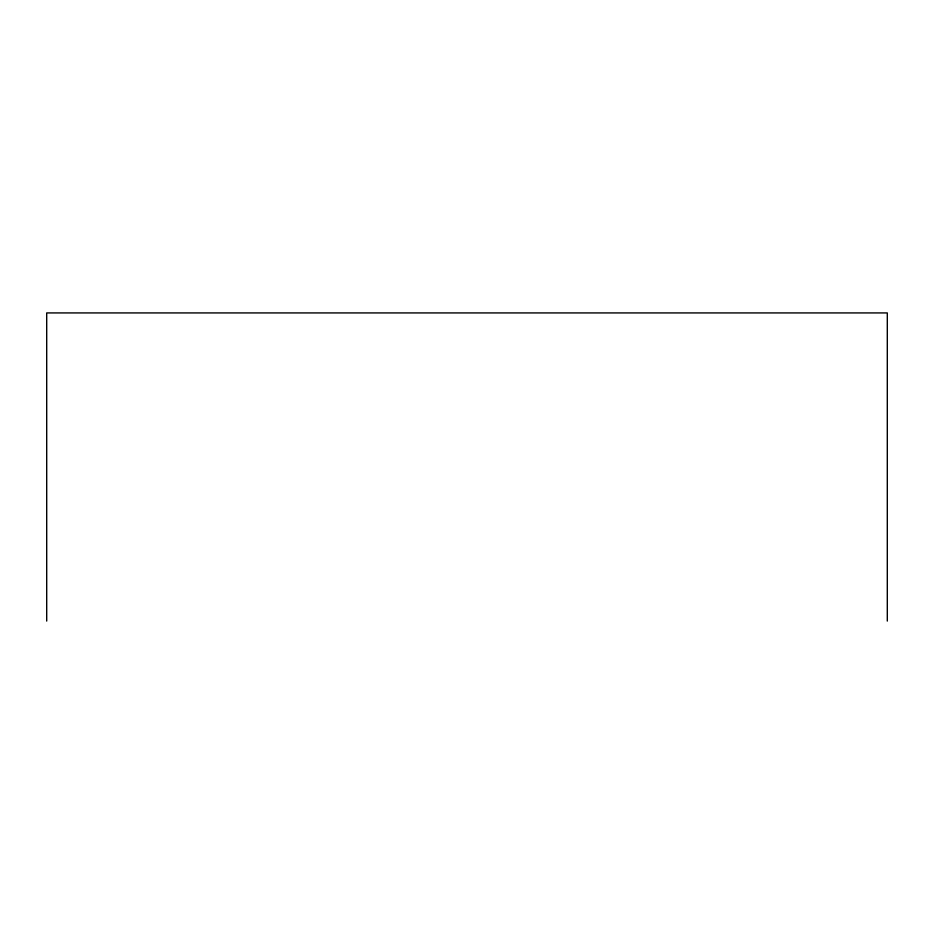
<?xml version="1.0" encoding="UTF-8"?>
<svg xmlns="http://www.w3.org/2000/svg" width="934" height="934" viewBox="0 0 934 934"><rect width="100%" height="100%" fill="white"/><g stroke="black" fill="none" stroke-linecap="round" stroke-linejoin="round"><path stroke-width="1.4" d="M887.3 621.075L887.3 312.925L46.7 312.925L46.7 621.075"/></g></svg>
